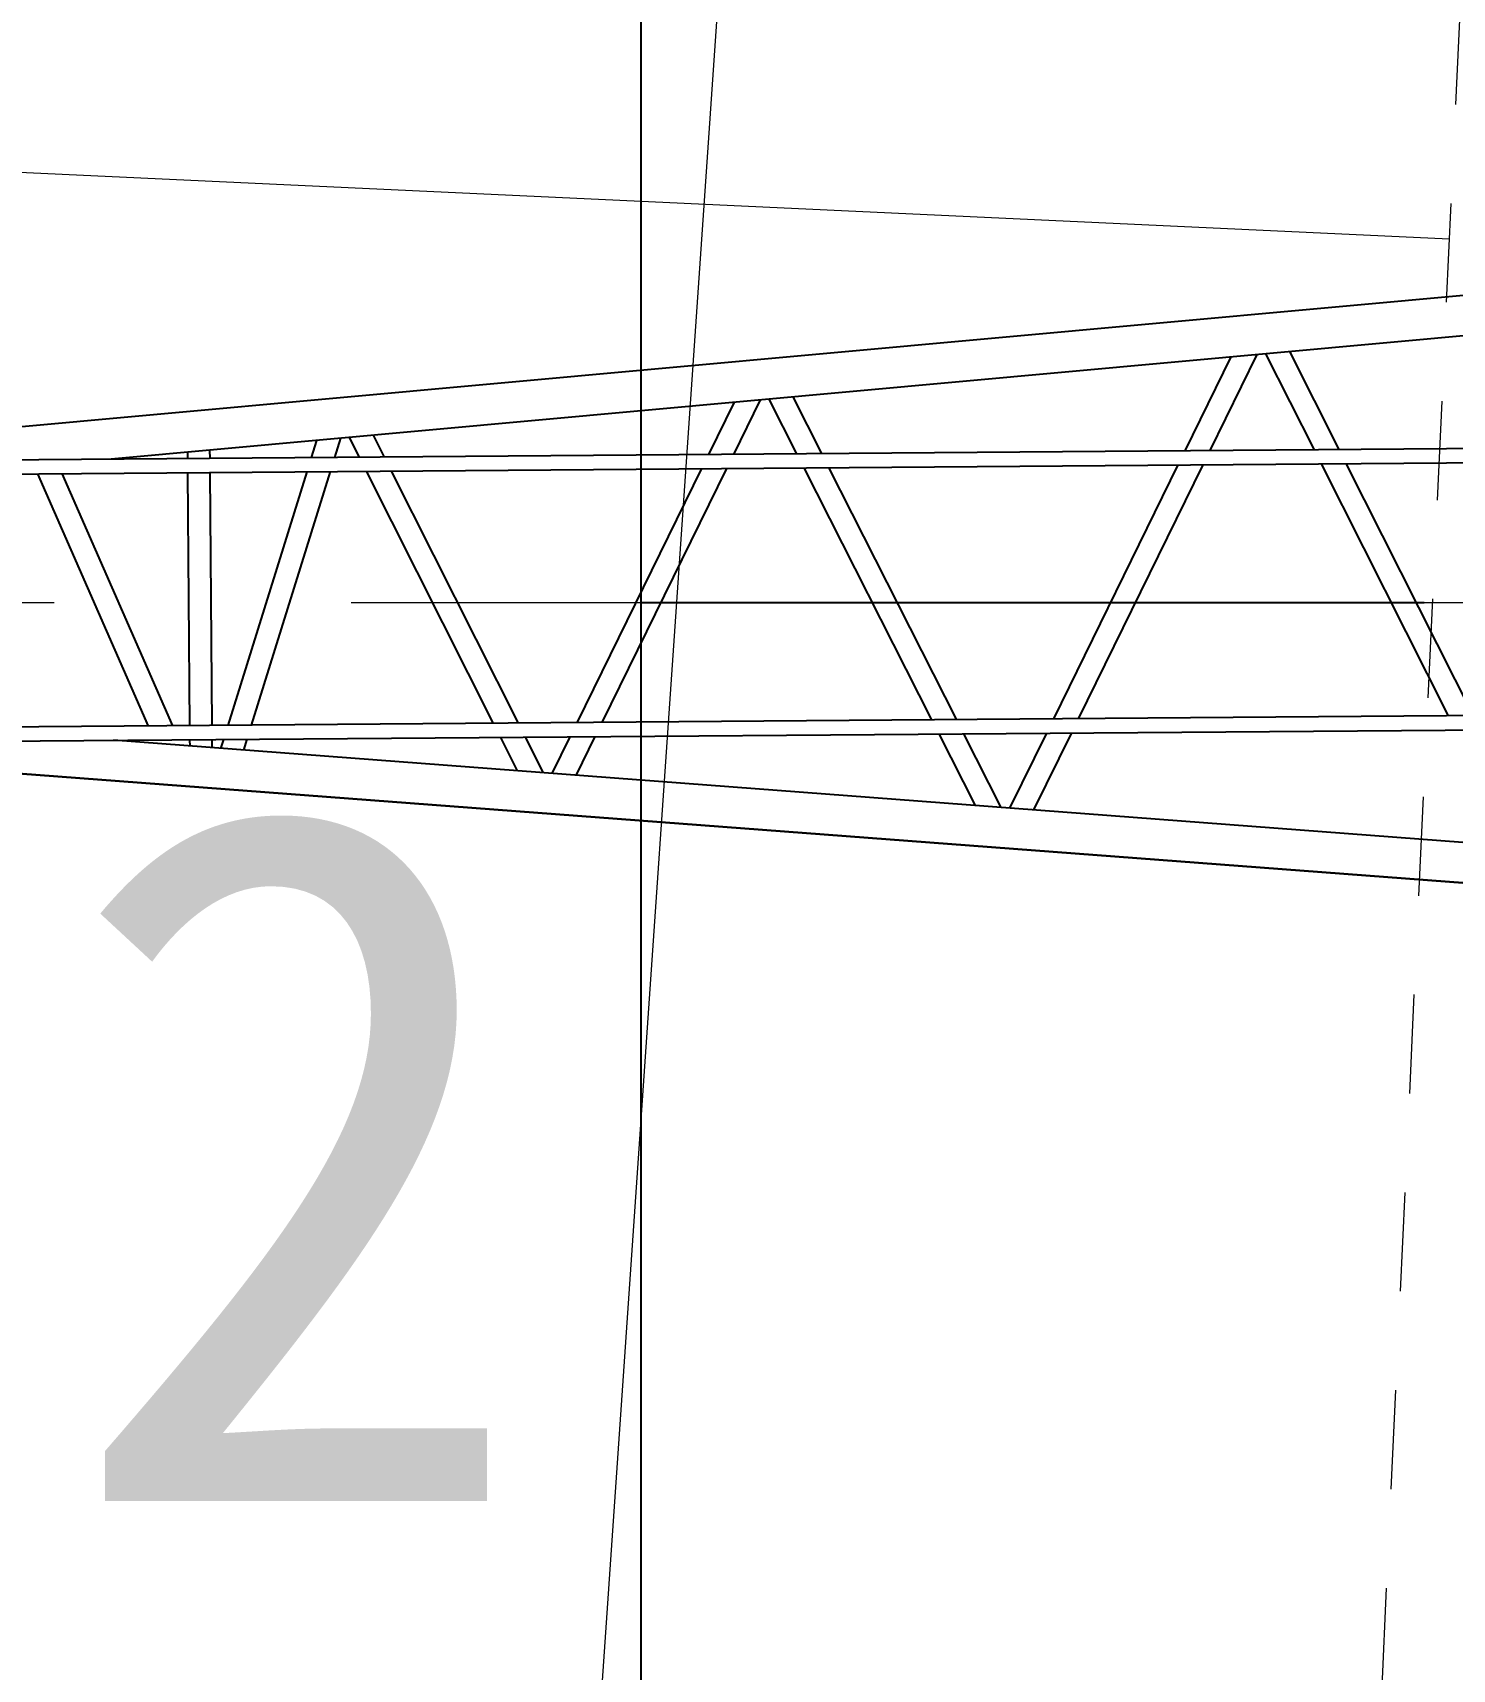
# Model space of a CAD drawing. Header units: millimetres. Extents: x -2078669 to -1085629, y -5987148 to 310365.
# Drawn here: x -1695504 to -1691920, y -656646 to -652513 of the extents above; entities that cross this region are included whole.
import ezdxf

# ---------------------------------------------------------------- set-up
doc = ezdxf.new("R2010")
doc.units = ezdxf.units.MM
doc.header["$LTSCALE"] = 500
doc.linetypes.add('561019', pattern=[1, 0.5, -0.5])
doc.linetypes.add('SXF_一点短鎖線', pattern=[9.25, 6, -1.5, 0.25, -1.5])
for name, color, linetype, lineweight in [('D-BGD', 7, 'Continuous', 13), ('D-BMK', 2, 'SXF_一点短鎖線', 13), ('D-BMK-HTXT', 7, 'Continuous', 13), ('D-BYP-STRA', 1, 'Continuous', 25), ('D-BYP-STRB', 5, 'Continuous', 25)]:
    doc.layers.add(name, color=color, linetype=linetype, lineweight=lineweight)
doc.styles.add('MS ゴシック', font='MS Gothic.ttf')

# ---------------------------------------------------------------- blocks, each defined once
blk = doc.blocks.new('河川平面')
at = {"layer": 'D-BGD', "linetype": 'Continuous'}
blk.add_line((1609176.5, -2782074.1), (1619038.2, -2782534.2), dxfattribs=at)
at = {"layer": 'D-BGD', "linetype": 'Continuous', "elevation": 364000, "flags": 128}
blk.add_lwpolyline([(1624243.5, -2803817), (1623725.1, -2802292.9), (1620285.2, -2795693.8), (1618028.6, -2791811.8), (1617489.5, -2790721), (1616969, -2789308.8), (1616837, -2787094.5), (1617312.2, -2780195.6), (1617397.4, -2774675.7), (1617445.6, -2771178.6), (1617613.6, -2759007.2), (1617664, -2755279.4), (1617386.8, -2752524.9), (1616960.5, -2744706.4), (1616413.9, -2735864.9), (1615549.2, -2723449.4), (1615306.5, -2713395), (1614940.7, -2697350.3)], dxfattribs=at)
at = {"layer": 'D-BGD', "linetype": '561019', "flags": 128}
blk.add_lwpolyline([(1618950.3, -2620513.6), (1618959.3, -2621128.7), (1618664.9, -2658301.9), (1618662.5, -2658627), (1618571.2, -2661701.5), (1617747, -2689368), (1618403.5, -2710987), (1619103.8, -2730440.9), (1619134.6, -2731637.4), (1619943.3, -2763133.1), (1618852.7, -2786511.4), (1619008.4, -2789521.4), (1619926.7, -2791601.8), (1625688.2, -2802391.3), (1625125.2, -2825293.2), (1624564.1, -2827571.7), (1623496.4, -2829910.7), (1618629.9, -2838639.7), (1618342.1, -2840169.8), (1618771.5, -2861642.1), (1618913.4, -2870691.9)], dxfattribs=at)

msp = doc.modelspace()

# ---------------------------------------------------------------- linework, layer by layer
at = {"layer": 'D-BMK', "linetype": 'SXF_一点短鎖線'}
msp.add_line((-1622324.6, -653952.7), (-1736237.2, -653952.7), dxfattribs=at)
at = {"layer": 'D-BYP-STRA'}
for p, q in [((-1693967.8, -664806), (-1693967.8, -643099.5)), ((-1691991.1, -653952.7), (-1693967.8, -653952.7))]:
    msp.add_line(p, q, dxfattribs=at)
at = {"layer": 'D-BYP-STRB', "linetype": 'Continuous'}
for p, q in [((-1691475.9, -653138.5), (-1696105.4, -653561)), ((-1691475.1, -653240.4), (-1695305.9, -653590.1)), ((-1692478.8, -653332), (-1692595, -653569)), ((-1692531.3, -653568.5), (-1692412.3, -653326)), ((-1692391.4, -653324), (-1692269, -653566.5)), ((-1692205.4, -653566), (-1692330.3, -653318.5)), ((-1693732.9, -653446.4), (-1693797.7, -653578.4)), ((-1693734, -653577.9), (-1693666.5, -653440.4)), ((-1693645.5, -653438.5), (-1693575.4, -653576.6)), ((-1693511.8, -653576.1), (-1693584.4, -653432.9)), ((-1694787.2, -653542.6), (-1694800.8, -653586.1)), ((-1694740.9, -653585.7), (-1694725.8, -653537.1)), ((-1694704.8, -653535.1), (-1694679.6, -653585.2)), ((-1694616, -653584.7), (-1694643.8, -653529.6)), ((-1691177.1, -653558), (-1695741.9, -653593.4)), ((-1695113.5, -653572.4), (-1695113.4, -653588.6)), ((-1695056.4, -653588.1), (-1695056.5, -653567.3)), ((-1695741.6, -653628.9), (-1691176.8, -653593.5)), ((-1695491.8, -653627), (-1695212.6, -654263.9)), ((-1695150.5, -654263.4), (-1695429.8, -653626.5)), ((-1695113.1, -653624.1), (-1695108.1, -654263)), ((-1695051.1, -654262.6), (-1695056.1, -653623.6)), ((-1694811.8, -653621.7), (-1695011.5, -654262.3)), ((-1694951.7, -654261.8), (-1694752, -653621.3)), ((-1694661.8, -653620.6), (-1694341.1, -654257.1)), ((-1694277.5, -654256.6), (-1694598.2, -653620.1)), ((-1693815.2, -653614), (-1694130.2, -654255.5)), ((-1694066.4, -654255), (-1693751.5, -653613.5)), ((-1693557.5, -653612), (-1693234.6, -654248.5)), ((-1693170.9, -654248), (-1693493.8, -653611.5)), ((-1692612.5, -653604.7), (-1692927.1, -654246.1)), ((-1692863.4, -654245.6), (-1692548.8, -653604.2)), ((-1692251.2, -653601.9), (-1691930.1, -654238.4)), ((-1691866.5, -654237.9), (-1692187.6, -653601.4)), ((-1691173.5, -654232.5), (-1695735.2, -654267.9)), ((-1695734.9, -654303.4), (-1691173.2, -654268)), ((-1694323.2, -654292.5), (-1694280.5, -654377.3)), ((-1694214.2, -654382.2), (-1694259.7, -654292)), ((-1694147.7, -654291.1), (-1694193.2, -654383.9)), ((-1694132, -654388.4), (-1694083.9, -654290.6)), ((-1693216.6, -654283.9), (-1693124.9, -654464.7)), ((-1693058.5, -654469.6), (-1693153, -654283.4)), ((-1692944.6, -654281.8), (-1693037.5, -654471.3)), ((-1692976.3, -654475.9), (-1692880.8, -654281.3)), ((-1691464.6, -654590.2), (-1695300.4, -654300)), ((-1695107.9, -654298.5), (-1695107.7, -654314.7)), ((-1695050.7, -654318.9), (-1695050.9, -654298.1)), ((-1695022.6, -654297.9), (-1695029.7, -654320.6)), ((-1694971.4, -654324.9), (-1694962.8, -654297.4)), ((-1696099.4, -654341.5), (-1691463.8, -654692.2)), ((-1691463.8, -654692.2), (-1696099.4, -654341.5))]:
    msp.add_line(p, q, dxfattribs=at)

# ---------------------------------------------------------------- block references
at = {"layer": 'D-BGD'}
msp.add_blockref('河川平面', (-3310965.8, 2129500.2), dxfattribs=at)

# ---------------------------------------------------------------- texts
at = {"layer": 'D-BMK-HTXT', "style": 'MS ゴシック'}
msp.add_text('NO.2  ', height=1750, dxfattribs=at).set_placement((-1699004.9, -656220.8, -723050))

doc.saveas('drawing.dxf')
